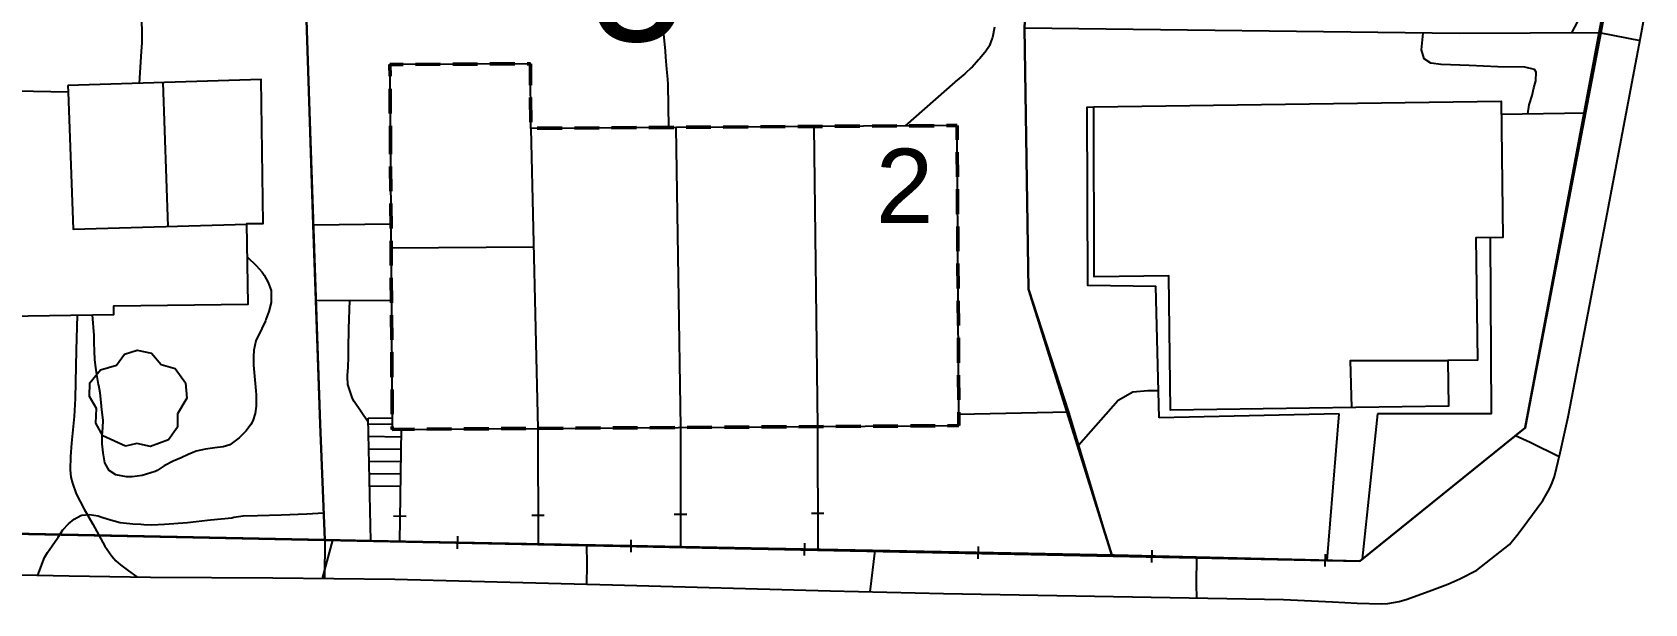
# Model space of a CAD drawing. Extents: x 483350 to 484165, y 4631134 to 4631561.
# Drawn here: x 483941.6 to 484006.6, y 4631385.7 to 4631408.8 of the extents above; entities that cross this region are included whole.
import ezdxf

# ---------------------------------------------------------------- set-up
doc = ezdxf.new("R2010")
doc.units = 0
doc.header["$MEASUREMENT"] = 0
doc.linetypes.add('DASHEDX2', pattern=[1.5, 1, -0.5])
doc.layers.add('1000_corbes', color=35, linetype='Continuous', plot=False)
doc.layers.add('1000_corbes mestres', color=37, linetype='Continuous', plot=False)
doc.layers.add("_LINIA CANVI D'ALÇADA", color=96, linetype='DASHEDX2', lineweight=50)
doc.layers.add('_POUM POLIGON', color=5, linetype='Continuous', lineweight=30)
for name, color, linetype in [('_TEXT ALÇADA', 10, 'Continuous'), ('_txt claus 1000', 255, 'Continuous'), ('camins', 252, 'Continuous'), ('edificació', 252, 'Continuous'), ('illes', 252, 'Continuous'), ('parcel.les', 252, 'Continuous'), ('voreres', 252, 'Continuous')]:
    doc.layers.add(name, color=color, linetype=linetype)
doc.layers.add('vegetació_arbres', color=7, linetype='Continuous', true_color=0x8bb078)
doc.styles.add('1000SW25', font='arial.ttf', dxfattribs={"height": 2.5})
doc.styles.add('1000SW50', font='swissl.ttf', dxfattribs={"height": 5})

msp = doc.modelspace()

# ---------------------------------------------------------------- linework, layer by layer
at = {"layer": '1000_corbes', "flags": 128}
for points in [[(483945.968, 4631409.573), (483945.981, 4631408.42), (483945.976, 4631408.325), (483945.953, 4631407.98), (483945.869, 4631406.697)], [(483945.968, 4631409.573), (483945.981, 4631408.42), (483945.976, 4631408.325), (483945.953, 4631407.98), (483945.869, 4631406.697)], [(484003.637, 4631408.729), (484003.882, 4631409.188)], [(484003.637, 4631408.729), (484003.882, 4631409.188)], [(483967.235, 4631404.915), (483967.209, 4631406.654), (483967.194, 4631406.867), (483967.153, 4631407.262), (483967.111, 4631407.747), (483967.097, 4631408.009), (483967.057, 4631408.401), (483967.017, 4631408.856)], [(483967.235, 4631404.915), (483967.209, 4631406.654), (483967.194, 4631406.867), (483967.153, 4631407.262), (483967.111, 4631407.747), (483967.097, 4631408.009), (483967.057, 4631408.401), (483967.017, 4631408.856)], [(483980.366, 4631408.968), (483980.275, 4631408.544), (483980.27, 4631408.518), (483980.164, 4631408.226), (483980.155, 4631408.207), (483979.982, 4631407.959), (483979.966, 4631407.938), (483979.76, 4631407.685), (483979.717, 4631407.638), (483979.458, 4631407.352), (483979.426, 4631407.317), (483979.19, 4631407.103), (483979.167, 4631407.084), (483978.79, 4631406.764), (483978.761, 4631406.737), (483976.764, 4631404.978)], [(483980.366, 4631408.968), (483980.275, 4631408.544), (483980.27, 4631408.518), (483980.164, 4631408.226), (483980.155, 4631408.207), (483979.982, 4631407.959), (483979.966, 4631407.938), (483979.76, 4631407.685), (483979.717, 4631407.638), (483979.458, 4631407.352), (483979.426, 4631407.317), (483979.19, 4631407.103), (483979.167, 4631407.084), (483978.79, 4631406.764), (483978.761, 4631406.737), (483976.764, 4631404.978)], [(484001.866, 4631405.459), (484001.925, 4631405.826), (484002.035, 4631406.205), (484002.107, 4631406.507), (484002.186, 4631406.797), (484002.198, 4631407.151), (484002.131, 4631407.256), (484001.74, 4631407.348), (484000.65, 4631407.356), (483999.494, 4631407.412), (483998.365, 4631407.449), (483997.954, 4631407.507), (483997.69, 4631407.686), (483997.583, 4631408.051), (483997.621, 4631408.452), (483997.645, 4631408.725)], [(484001.866, 4631405.459), (484001.925, 4631405.826), (484002.035, 4631406.205), (484002.107, 4631406.507), (484002.186, 4631406.797), (484002.198, 4631407.151), (484002.131, 4631407.256), (484001.74, 4631407.348), (484000.65, 4631407.356), (483999.494, 4631407.412), (483998.365, 4631407.449), (483997.954, 4631407.507), (483997.69, 4631407.686), (483997.583, 4631408.051), (483997.621, 4631408.452), (483997.645, 4631408.725)], [(483950.239, 4631399.674), (483950.593, 4631399.337), (483950.828, 4631399.072), (483950.909, 4631398.95), (483951.079, 4631398.651), (483951.192, 4631398.334), (483951.2, 4631398.292), (483951.195, 4631397.853), (483951.095, 4631397.482), (483950.982, 4631397.159), (483950.962, 4631397.11), (483950.814, 4631396.802), (483950.578, 4631396.304), (483950.497, 4631395.927), (483950.477, 4631395.668), (483950.477, 4631395.322), (483950.576, 4631394.284), (483950.593, 4631394.124), (483950.589, 4631393.665), (483950.545, 4631393.365), (483950.453, 4631393.069), (483950.38, 4631392.927), (483950.181, 4631392.665), (483949.908, 4631392.383), (483949.522, 4631392.109), (483949.26, 4631392.019), (483948.917, 4631391.981), (483948.548, 4631391.934), (483948.174, 4631391.853), (483947.85, 4631391.717), (483947.561, 4631391.584), (483947.244, 4631391.453), (483946.883, 4631391.264), (483946.599, 4631391.075), (483946.521, 4631391.033), (483945.993, 4631390.865), (483945.586, 4631390.814), (483945.361, 4631390.818), (483944.933, 4631390.899), (483944.669, 4631391.069), (483944.492, 4631391.38), (483944.415, 4631391.788), (483944.386, 4631392.15), (483944.381, 4631392.488), (483944.402, 4631392.793), (483944.42, 4631393.099), (483944.367, 4631393.513), (483944.336, 4631393.819), (483944.295, 4631394.205), (483944.244, 4631394.506), (483944.237, 4631394.546), (483944.172, 4631394.943), (483944.113, 4631395.327), (483944.089, 4631395.55), (483944.076, 4631395.888), (483944.061, 4631396.24), (483944.064, 4631396.523), (483943.989, 4631397.349)], [(483950.239, 4631399.674), (483950.593, 4631399.337), (483950.828, 4631399.072), (483950.909, 4631398.95), (483951.079, 4631398.651), (483951.192, 4631398.334), (483951.2, 4631398.292), (483951.195, 4631397.853), (483951.095, 4631397.482), (483950.982, 4631397.159), (483950.962, 4631397.11), (483950.814, 4631396.802), (483950.578, 4631396.304), (483950.497, 4631395.927), (483950.477, 4631395.668), (483950.477, 4631395.322), (483950.576, 4631394.284), (483950.593, 4631394.124), (483950.589, 4631393.665), (483950.545, 4631393.365), (483950.453, 4631393.069), (483950.38, 4631392.927), (483950.181, 4631392.665), (483949.908, 4631392.383), (483949.522, 4631392.109), (483949.26, 4631392.019), (483948.917, 4631391.981), (483948.548, 4631391.934), (483948.174, 4631391.853), (483947.85, 4631391.717), (483947.561, 4631391.584), (483947.244, 4631391.453), (483946.883, 4631391.264), (483946.599, 4631391.075), (483946.521, 4631391.033), (483945.993, 4631390.865), (483945.586, 4631390.814), (483945.361, 4631390.818), (483944.933, 4631390.899), (483944.669, 4631391.069), (483944.492, 4631391.38), (483944.415, 4631391.788), (483944.386, 4631392.15), (483944.381, 4631392.488), (483944.402, 4631392.793), (483944.42, 4631393.099), (483944.367, 4631393.513), (483944.336, 4631393.819), (483944.295, 4631394.205), (483944.244, 4631394.506), (483944.237, 4631394.546), (483944.172, 4631394.943), (483944.113, 4631395.327), (483944.089, 4631395.55), (483944.076, 4631395.888), (483944.061, 4631396.24), (483944.064, 4631396.523), (483943.989, 4631397.349)], [(483955.108, 4631393.024), (483954.538, 4631393.855), (483954.479, 4631393.972), (483954.291, 4631394.535), (483954.274, 4631394.844), (483954.276, 4631394.903), (483954.303, 4631395.238), (483954.315, 4631395.649), (483954.314, 4631395.698), (483954.316, 4631396.31), (483954.321, 4631396.478), (483954.322, 4631396.786), (483954.365, 4631397.938)], [(483955.108, 4631393.024), (483954.538, 4631393.855), (483954.479, 4631393.972), (483954.291, 4631394.535), (483954.274, 4631394.844), (483954.276, 4631394.903), (483954.303, 4631395.238), (483954.315, 4631395.649), (483954.314, 4631395.698), (483954.316, 4631396.31), (483954.321, 4631396.478), (483954.322, 4631396.786), (483954.365, 4631397.938)], [(483983.749, 4631392.091), (483985.342, 4631393.911), (483985.937, 4631394.239), (483986.54, 4631394.305), (483986.969, 4631394.3)], [(483983.749, 4631392.091), (483985.342, 4631393.911), (483985.937, 4631394.239), (483986.54, 4631394.305), (483986.969, 4631394.3)], [(484003.132, 4631391.618), (484001.961, 4631392.195), (484001.367, 4631392.474)], [(484003.132, 4631391.618), (484001.961, 4631392.195), (484001.367, 4631392.474)], [(483941.785, 4631386.841), (483942.057, 4631387.559), (483942.177, 4631387.761), (483942.369, 4631388.024), (483942.585, 4631388.346), (483942.608, 4631388.382), (483942.789, 4631388.674), (483943.017, 4631388.912), (483943.248, 4631389.108), (483943.527, 4631389.248), (483943.567, 4631389.262), (483943.868, 4631389.298), (483944.216, 4631389.236), (483944.325, 4631389.204), (483944.626, 4631389.1), (483945.1, 4631388.975), (483945.236, 4631388.952), (483945.617, 4631388.921), (483945.934, 4631388.905), (483946.063, 4631388.896), (483946.38, 4631388.875), (483946.9, 4631388.899), (483947.825, 4631388.976), (483948.172, 4631389.015), (483948.626, 4631389.064), (483948.753, 4631389.074), (483949.612, 4631389.167), (483949.689, 4631389.181), (483950.07, 4631389.242), (483950.647, 4631389.258), (483951.603, 4631389.28), (483952.636, 4631389.324), (483953.318, 4631389.356)], [(483941.785, 4631386.841), (483942.057, 4631387.559), (483942.177, 4631387.761), (483942.369, 4631388.024), (483942.585, 4631388.346), (483942.608, 4631388.382), (483942.789, 4631388.674), (483943.017, 4631388.912), (483943.248, 4631389.108), (483943.527, 4631389.248), (483943.567, 4631389.262), (483943.868, 4631389.298), (483944.216, 4631389.236), (483944.325, 4631389.204), (483944.626, 4631389.1), (483945.1, 4631388.975), (483945.236, 4631388.952), (483945.617, 4631388.921), (483945.934, 4631388.905), (483946.063, 4631388.896), (483946.38, 4631388.875), (483946.9, 4631388.899), (483947.825, 4631388.976), (483948.172, 4631389.015), (483948.626, 4631389.064), (483948.753, 4631389.074), (483949.612, 4631389.167), (483949.689, 4631389.181), (483950.07, 4631389.242), (483950.647, 4631389.258), (483951.603, 4631389.28), (483952.636, 4631389.324), (483953.318, 4631389.356)], [(483953.262, 4631386.718), (483953.686, 4631388.264)], [(483953.262, 4631386.718), (483953.686, 4631388.264)], [(483963.929, 4631386.477), (483963.937, 4631387.265), (483963.936, 4631387.303), (483963.923, 4631388.064)], [(483963.929, 4631386.477), (483963.937, 4631387.265), (483963.936, 4631387.303), (483963.923, 4631388.064)], [(483988.515, 4631385.924), (483988.503, 4631386.481), (483988.522, 4631387.568)], [(483988.515, 4631385.924), (483988.503, 4631386.481), (483988.522, 4631387.568)]]:
    msp.add_lwpolyline(points, dxfattribs=at)
at = {"layer": '1000_corbes mestres', "flags": 128}
msp.add_lwpolyline([(483975.354, 4631386.173), (483975.552, 4631387.836)], dxfattribs=at)
msp.add_lwpolyline([(483975.354, 4631386.173), (483975.552, 4631387.836)], dxfattribs=at)
at = {"layer": "_LINIA CANVI D'ALÇADA", "flags": 128}
msp.add_lwpolyline([(483956.001, 4631404.843), (483956.08, 4631392.731), (483978.929, 4631392.88), (483978.85, 4631404.992), (483961.666, 4631404.88), (483961.649, 4631407.486), (483955.984, 4631407.449), (483956.001, 4631404.843)], close=True, dxfattribs=at)
at = {"layer": '_POUM POLIGON'}
for p, q in [((484011.037, 4631442.358), (484001.754, 4631392.786)), ((484001.754, 4631392.786), (483995.09, 4631387.41)), ((483995.09, 4631387.41), (483915.951, 4631389.024))]:
    msp.add_line(p, q, dxfattribs=at)
at = {"layer": '_POUM POLIGON', "linetype": 'Continuous', "flags": 128}
msp.add_lwpolyline([(483953.364, 4631388.261), (483953.364, 4631388.27), (483953.166, 4631392.941), (483952.997, 4631397.934), (483952.894, 4631400.985), (483952.739, 4631405.559), (483952.286, 4631419.513), (483982.034, 4631419.093), (483981.573, 4631408.916), (483981.732, 4631398.394), (483985.099, 4631387.614)], dxfattribs=at)
at = {"layer": 'camins', "flags": 128}
msp.add_lwpolyline([(483943.372, 4631397.34), (483943.338, 4631395.922), (483943.291, 4631393.975), (483943.248, 4631393.255), (483943.144, 4631392.174), (483943.105, 4631391.634), (483943.096, 4631391.094), (483943.123, 4631390.804), (483943.178, 4631390.556), (483943.331, 4631390.133), (483943.649, 4631389.515), (483944.002, 4631388.904), (483944.49, 4631388.011), (483944.773, 4631387.607), (483944.937, 4631387.428), (483945.121, 4631387.27), (483945.449, 4631387.024), (483945.777, 4631386.777)], dxfattribs=at)
msp.add_lwpolyline([(483943.372, 4631397.34), (483943.338, 4631395.922), (483943.291, 4631393.975), (483943.248, 4631393.255), (483943.144, 4631392.174), (483943.105, 4631391.634), (483943.096, 4631391.094), (483943.123, 4631390.804), (483943.178, 4631390.556), (483943.331, 4631390.133), (483943.649, 4631389.515), (483944.002, 4631388.904), (483944.49, 4631388.011), (483944.773, 4631387.607), (483944.937, 4631387.428), (483945.121, 4631387.27), (483945.449, 4631387.024), (483945.777, 4631386.777)], dxfattribs=at)
at = {"layer": 'edificació', "flags": 128}
for points in [[(483978.85, 4631404.992), (483967.507, 4631404.917), (483961.666, 4631404.878), (483961.649, 4631407.486), (483955.984, 4631407.449), (483956.08, 4631392.731), (483961.943, 4631392.769), (483978.928, 4631392.88), (483978.85, 4631404.992)], [(483978.85, 4631404.992), (483967.507, 4631404.917), (483961.666, 4631404.878), (483961.649, 4631407.486), (483955.984, 4631407.449), (483956.08, 4631392.731), (483961.943, 4631392.769), (483978.928, 4631392.88), (483978.85, 4631404.992)], [(483942.995, 4631406.609), (483943.005, 4631406.339), (483939.507, 4631406.402), (483939.644, 4631397.284), (483944.855, 4631397.362), (483944.85, 4631397.71), (483950.266, 4631397.788), (483950.219, 4631401.034), (483950.867, 4631401.043), (483950.786, 4631406.847), (483942.995, 4631406.609)], [(483942.995, 4631406.609), (483943.005, 4631406.339), (483939.507, 4631406.402), (483939.644, 4631397.284), (483944.855, 4631397.362), (483944.85, 4631397.71), (483950.266, 4631397.788), (483950.219, 4631401.034), (483950.867, 4631401.043), (483950.786, 4631406.847), (483942.995, 4631406.609)], [(483947.044, 4631400.924), (483946.834, 4631406.726)], [(483947.044, 4631400.924), (483946.834, 4631406.726)], [(483943.005, 4631406.339), (483943.215, 4631400.811), (483950.219, 4631401.018)], [(483943.005, 4631406.339), (483943.215, 4631400.811), (483950.219, 4631401.018)], [(483984.369, 4631405.746), (484000.784, 4631405.974), (484000.86, 4631400.477), (483999.763, 4631400.462), (483999.831, 4631395.521), (483998.639, 4631395.505), (483998.664, 4631393.664), (483987.462, 4631393.512), (483987.389, 4631398.922), (483984.385, 4631398.881), (483984.369, 4631405.746)], [(483984.369, 4631405.746), (484000.784, 4631405.974), (484000.86, 4631400.477), (483999.763, 4631400.462), (483999.831, 4631395.521), (483998.639, 4631395.505), (483998.664, 4631393.664), (483987.462, 4631393.512), (483987.389, 4631398.922), (483984.385, 4631398.881), (483984.369, 4631405.746)], [(483961.666, 4631404.878), (483961.943, 4631392.769)], [(483961.666, 4631404.878), (483961.943, 4631392.769)], [(483967.507, 4631404.917), (483967.696, 4631392.807)], [(483967.507, 4631404.917), (483967.696, 4631392.807)], [(483973.071, 4631404.954), (483973.223, 4631392.843)], [(483973.071, 4631404.954), (483973.223, 4631392.843)], [(483956.032, 4631400.053), (483961.775, 4631400.094)], [(483956.032, 4631400.053), (483961.775, 4631400.094)], [(483994.765, 4631393.611), (483994.717, 4631395.515), (483998.639, 4631395.505)], [(483994.765, 4631393.611), (483994.717, 4631395.515), (483998.639, 4631395.505)]]:
    msp.add_lwpolyline(points, dxfattribs=at)
at = {"layer": 'illes', "flags": 128}
msp.add_lwpolyline([(484007.246, 4631421.924), (484004.803, 4631408.734), (484001.754, 4631392.786), (483995.09, 4631387.41), (483985.193, 4631387.648), (483955.212, 4631388.234), (483953.364, 4631388.27), (483937.459, 4631388.592)], dxfattribs=at)
msp.add_lwpolyline([(484007.246, 4631421.924), (484004.803, 4631408.734), (484001.754, 4631392.786), (483995.09, 4631387.41), (483985.193, 4631387.648), (483955.212, 4631388.234), (483953.364, 4631388.27), (483937.459, 4631388.592)], dxfattribs=at)
at = {"layer": 'parcel.les', "flags": 128}
for points in [[(483949.531, 4631426.763), (483949.414, 4631419.702), (483952.286, 4631419.52), (483952.739, 4631405.559), (483953.166, 4631392.941), (483953.364, 4631388.27), (483955.212, 4631388.234), (483955.104, 4631393.184)], [(483949.531, 4631426.763), (483949.414, 4631419.702), (483952.286, 4631419.52), (483952.739, 4631405.559), (483953.166, 4631392.941), (483953.364, 4631388.27), (483955.212, 4631388.234), (483955.104, 4631393.184)], [(484004.803, 4631408.734), (483999.111, 4631408.708), (483981.573, 4631408.916), (483981.732, 4631398.394), (483983.351, 4631393.419), (483978.925, 4631393.329)], [(484004.803, 4631408.734), (483999.111, 4631408.708), (483981.573, 4631408.916), (483981.732, 4631398.394), (483983.351, 4631393.419), (483978.925, 4631393.329)], [(483995.09, 4631387.41), (484001.754, 4631392.786), (484004.803, 4631408.734)], [(483995.09, 4631387.41), (484001.754, 4631392.786), (484004.803, 4631408.734)], [(484004.184, 4631405.494), (484000.791, 4631405.443)], [(484004.184, 4631405.494), (484000.791, 4631405.443)], [(483983.351, 4631393.419), (483985.081, 4631387.651)], [(483983.351, 4631393.419), (483985.081, 4631387.651)], [(483955.104, 4631393.184), (483956.077, 4631393.201)], [(483955.104, 4631393.184), (483956.077, 4631393.201)], [(483955.109, 4631392.948), (483956.079, 4631392.935)], [(483955.109, 4631392.948), (483956.079, 4631392.935)], [(483961.943, 4631392.769), (483961.962, 4631388.102)], [(483961.943, 4631392.769), (483961.962, 4631388.102)], [(483967.696, 4631392.807), (483967.7, 4631387.99)], [(483967.696, 4631392.807), (483967.7, 4631387.99)], [(483973.223, 4631392.843), (483973.235, 4631387.882)], [(483973.223, 4631392.843), (483973.235, 4631387.882)], [(483955.12, 4631392.45), (483956.426, 4631392.432)], [(483955.12, 4631392.45), (483956.426, 4631392.432)], [(483956.43, 4631392.733), (483956.369, 4631388.211)], [(483956.43, 4631392.733), (483956.369, 4631388.211)], [(483955.131, 4631391.95), (483956.419, 4631391.933)], [(483955.131, 4631391.95), (483956.419, 4631391.933)], [(483955.142, 4631391.453), (483956.412, 4631391.435)], [(483955.142, 4631391.453), (483956.412, 4631391.435)], [(483955.153, 4631390.954), (483956.406, 4631390.937)], [(483955.153, 4631390.954), (483956.406, 4631390.937)], [(483955.163, 4631390.455), (483956.399, 4631390.438)], [(483955.163, 4631390.455), (483956.399, 4631390.438)], [(483956.133, 4631389.237), (483956.633, 4631389.23)], [(483956.133, 4631389.237), (483956.633, 4631389.23)], [(483961.707, 4631389.268), (483962.207, 4631389.27)], [(483961.707, 4631389.268), (483962.207, 4631389.27)], [(483967.449, 4631389.307), (483967.949, 4631389.307)], [(483967.449, 4631389.307), (483967.949, 4631389.307)], [(483972.981, 4631389.342), (483973.481, 4631389.344)], [(483972.981, 4631389.342), (483973.481, 4631389.344)], [(483955.212, 4631388.234), (483985.193, 4631387.648), (483995.09, 4631387.41)], [(483955.212, 4631388.234), (483985.193, 4631387.648), (483995.09, 4631387.41)], [(483958.706, 4631387.916), (483958.716, 4631388.416)], [(483958.706, 4631387.916), (483958.716, 4631388.416)], [(483965.705, 4631387.779), (483965.715, 4631388.279)], [(483965.705, 4631387.779), (483965.715, 4631388.279)], [(483972.704, 4631387.642), (483972.714, 4631388.142)], [(483972.704, 4631387.642), (483972.714, 4631388.142)], [(483979.702, 4631387.505), (483979.712, 4631388.005)], [(483979.702, 4631387.505), (483979.712, 4631388.005)], [(483986.7, 4631387.362), (483986.712, 4631387.862)], [(483986.7, 4631387.362), (483986.712, 4631387.862)], [(483993.698, 4631387.193), (483993.71, 4631387.693)], [(483993.698, 4631387.193), (483993.71, 4631387.693)]]:
    msp.add_lwpolyline(points, dxfattribs=at)
at = {"layer": 'vegetació_arbres', "flags": 128}
msp.add_lwpolyline([(483945.316, 4631392.049), (483944.408, 4631392.473), (483944.126, 4631392.981), (483944.148, 4631393.579), (483943.872, 4631394.059), (483943.88, 4631394.607), (483944.312, 4631395.129), (483944.952, 4631395.327), (483945.28, 4631395.767), (483945.796, 4631395.933), (483946.364, 4631395.803), (483946.756, 4631395.349), (483947.318, 4631395.183), (483947.744, 4631394.615), (483947.792, 4631393.989), (483947.416, 4631393.359), (483947.416, 4631392.823), (483947.052, 4631392.303), (483946.328, 4631392.035), (483945.774, 4631392.159), (483945.316, 4631392.049)], dxfattribs=at)
msp.add_lwpolyline([(483945.316, 4631392.049), (483944.408, 4631392.473), (483944.126, 4631392.981), (483944.148, 4631393.579), (483943.872, 4631394.059), (483943.88, 4631394.607), (483944.312, 4631395.129), (483944.952, 4631395.327), (483945.28, 4631395.767), (483945.796, 4631395.933), (483946.364, 4631395.803), (483946.756, 4631395.349), (483947.318, 4631395.183), (483947.744, 4631394.615), (483947.792, 4631393.989), (483947.416, 4631393.359), (483947.416, 4631392.823), (483947.052, 4631392.303), (483946.328, 4631392.035), (483945.774, 4631392.159), (483945.316, 4631392.049)], dxfattribs=at)
at = {"layer": 'voreres', "flags": 128}
for points in [[(484006.451, 4631408.742), (484008.782, 4631421.64), (484012.714, 4631442.817), (484012.627, 4631443.611), (484012.341, 4631444.638), (484011.335, 4631446.701), (484010.466, 4631448.032), (484009.847, 4631448.671), (484009.145, 4631449.147), (484008.231, 4631449.507), (484006.96, 4631449.709), (483998.583, 4631450.125), (483980.513, 4631450.932), (483961.565, 4631451.748)], [(484006.451, 4631408.742), (484008.782, 4631421.64), (484012.714, 4631442.817), (484012.627, 4631443.611), (484012.341, 4631444.638), (484011.335, 4631446.701), (484010.466, 4631448.032), (484009.847, 4631448.671), (484009.145, 4631449.147), (484008.231, 4631449.507), (484006.96, 4631449.709), (483998.583, 4631450.125), (483980.513, 4631450.932), (483961.565, 4631451.748)], [(484003.78, 4631394.7), (484005.06, 4631401.428), (484006.451, 4631408.742)], [(484003.78, 4631394.7), (484005.06, 4631401.428), (484006.451, 4631408.742)], [(484004.803, 4631408.734), (484006.39, 4631408.423)], [(484004.803, 4631408.734), (484006.39, 4631408.423)], [(483986.995, 4631393.191), (483986.869, 4631398.49), (483984.127, 4631398.533), (483984.1, 4631405.731), (483984.369, 4631405.746)], [(483986.995, 4631393.191), (483986.869, 4631398.49), (483984.127, 4631398.533), (483984.1, 4631405.731), (483984.369, 4631405.746)], [(483952.894, 4631400.985), (483956.026, 4631401.03)], [(483952.894, 4631400.985), (483956.026, 4631401.03)], [(484000.349, 4631400.47), (484000.39, 4631393.363), (483995.807, 4631393.355)], [(484000.349, 4631400.47), (484000.39, 4631393.363), (483995.807, 4631393.355)], [(483952.997, 4631397.934), (483956.046, 4631397.943)], [(483952.997, 4631397.934), (483956.046, 4631397.943)], [(483939.786, 4631386.885), (483943.049, 4631386.813), (483946.334, 4631386.77), (483951.26, 4631386.742), (483956.185, 4631386.682), (483964.955, 4631386.45), (483973.729, 4631386.208), (483978.3, 4631386.11), (483985.157, 4631385.985), (483992.014, 4631385.861), (483993.99, 4631385.771), (483994.978, 4631385.719), (483995.966, 4631385.692), (483996.226, 4631385.704), (483996.673, 4631385.781), (483997.004, 4631385.875), (483997.989, 4631386.238), (483998.644, 4631386.489), (483999.121, 4631386.692), (483999.813, 4631387.043), (484001.122, 4631388.086), (484001.482, 4631388.52), (484001.826, 4631388.98), (484002.473, 4631389.862), (484002.744, 4631390.325), (484002.851, 4631390.569), (484002.934, 4631390.824), (484003.175, 4631391.789), (484003.494, 4631393.242), (484003.78, 4631394.7)], [(483939.786, 4631386.885), (483943.049, 4631386.813), (483946.334, 4631386.77), (483951.26, 4631386.742), (483956.185, 4631386.682), (483964.955, 4631386.45), (483973.729, 4631386.208), (483978.3, 4631386.11), (483985.157, 4631385.985), (483992.014, 4631385.861), (483993.99, 4631385.771), (483994.978, 4631385.719), (483995.966, 4631385.692), (483996.226, 4631385.704), (483996.673, 4631385.781), (483997.004, 4631385.875), (483997.989, 4631386.238), (483998.644, 4631386.489), (483999.121, 4631386.692), (483999.813, 4631387.043), (484001.122, 4631388.086), (484001.482, 4631388.52), (484001.826, 4631388.98), (484002.473, 4631389.862), (484002.744, 4631390.325), (484002.851, 4631390.569), (484002.934, 4631390.824), (484003.175, 4631391.789), (484003.494, 4631393.242), (484003.78, 4631394.7)], [(483994.254, 4631393.352), (483986.995, 4631393.191)], [(483994.254, 4631393.352), (483986.995, 4631393.191)], [(483993.78, 4631387.442), (483994.254, 4631393.352)], [(483993.78, 4631387.442), (483994.254, 4631393.352)], [(483995.807, 4631393.355), (483995.184, 4631387.486)], [(483995.807, 4631393.355), (483995.184, 4631387.486)], [(483953.364, 4631388.27), (483953.346, 4631386.717)], [(483953.364, 4631388.27), (483953.346, 4631386.717)]]:
    msp.add_lwpolyline(points, dxfattribs=at)

# ---------------------------------------------------------------- texts
at = {"layer": '_TEXT ALÇADA', "style": '1000SW25'}
msp.add_text('2', height=3, dxfattribs=at).set_placement((483975.569, 4631401.058))
at = {"layer": '_txt claus 1000', "style": '1000SW50'}
msp.add_text('5', height=5, dxfattribs=at).set_placement((483964.035, 4631408.393))

doc.saveas('drawing.dxf')
